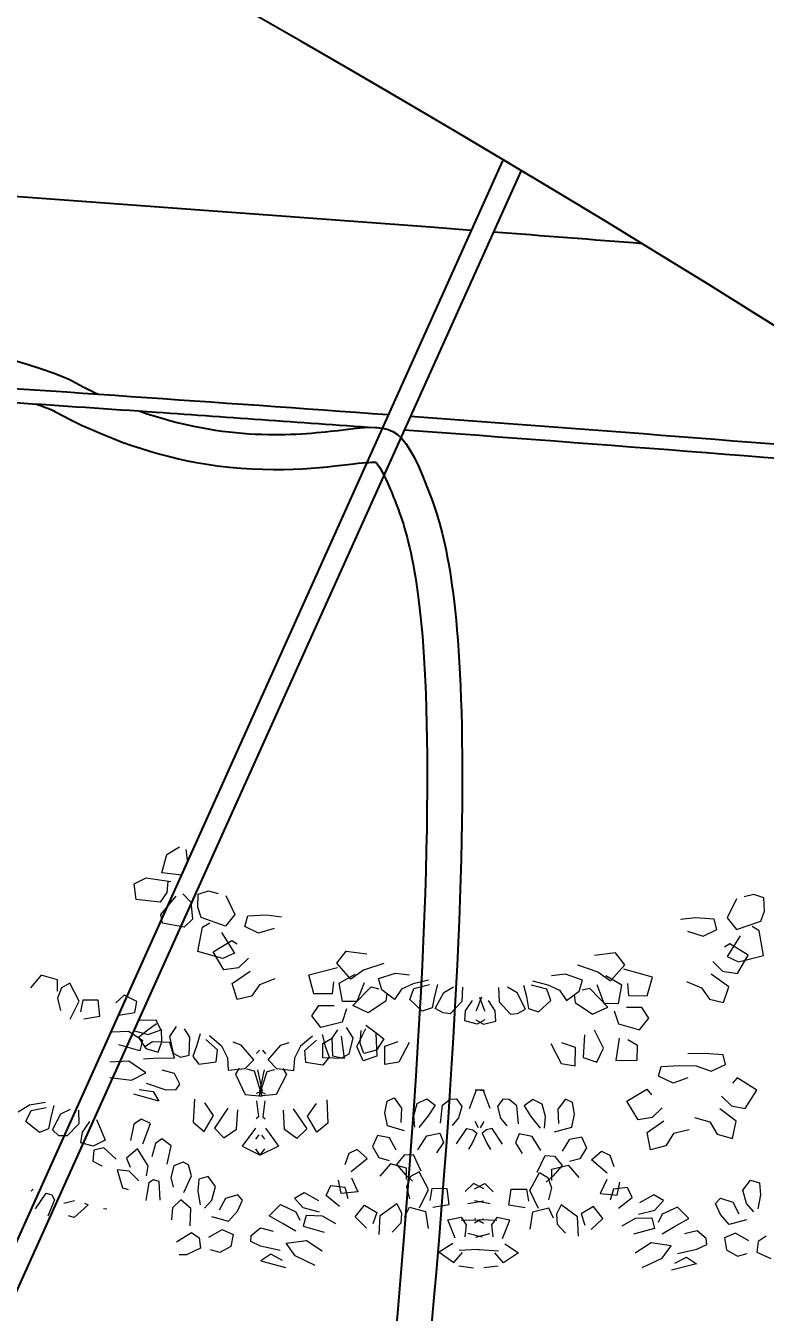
# Model space of a CAD drawing. Header units: metres. Extents: x 10 to 239, y 2 to 253.
# Drawn here: x 69 to 70.056, y 174.167 to 176.006 of the extents above; entities that cross this region are included whole.
import ezdxf

# ---------------------------------------------------------------- set-up
doc = ezdxf.new("R2010")
doc.units = ezdxf.units.M
doc.header["$MEASUREMENT"] = 0
doc.layers.get('Defpoints').update_dxf_attribs({"color": 9})
for name, color, linetype in [('-cotas', 252, 'Continuous'), ('1', 7, 'Continuous'), ('1estruct arco', 7, 'Continuous'), ('1lianas', 9, 'Continuous')]:
    doc.layers.add(name, color=color, linetype=linetype)
doc.layers.add('bloques veg', color=7, linetype='Continuous', lineweight=0, true_color=0xbbd5a5)
doc.styles.get("Standard").update_dxf_attribs({"font": 'arial.ttf'})
doc.dimstyles.get("Standard").update_dxf_attribs({"dimtxt": 0.18, "dimasz": 0.18, "dimexe": 0.18, "dimexo": 0.0625, "dimgap": 0.09, "dimtad": 0, "dimtih": 1, "dimtoh": 1, "dimdec": 4, "dimzin": 0, "dimdsep": 46, "dimtxsty": 'Standard', "dimcen": 0.09, "dimadec": 0, "dimazin": 0, "dimtfac": 1, "dimtdec": 4, "dimtofl": 0, "dimtmove": 0, "dimatfit": 3, "dimfxl": 1, "dimtolj": 1, "dimtzin": 0, "dimarcsym": 0})

# ---------------------------------------------------------------- blocks, each defined once
blk = doc.blocks.new('*D90')
at = {"layer": '-cotas', "color": 0, "lineweight": -2, "transparency": 16777216}
for p, q in [((35.5997, 175.5332), (35.5997, 162.1857)), ((89.3642, 175.5332), (89.3642, 162.1857)), ((35.7797, 162.3657), (58.2102, 162.3657)), ((89.1842, 162.3657), (59.8709, 162.3657))]:
    blk.add_line(p, q, dxfattribs=at)
at = {"layer": '-cotas', "color": 0, "transparency": 16777216}
for points in [[(35.7797, 162.3957), (35.7797, 162.3357), (35.5997, 162.3657)], [(89.1842, 162.3957), (89.1842, 162.3357), (89.3642, 162.3657)]]:
    blk.add_solid(points, dxfattribs=at)
at = {"layer": 'Defpoints', "color": 0, "transparency": 16777216}
for p in [(35.5997, 175.5957), (89.3642, 175.5957), (89.3642, 162.3657)]:
    blk.add_point(p, dxfattribs=at)
at = {"layer": '-cotas', "color": 0, "transparency": 16777216, "insert": (59.0405, 162.3657), "char_height": 0.3, "attachment_point": 5}
blk.add_mtext('\\A1;53.7645', dxfattribs=at)
blk = doc.blocks.new('A$C0C3707A3')
at = {"layer": 'bloques veg'}
for p, q in [((1.128, 0.4773), (1.1335, 0.4979)), ((1.1335, 0.4979), (1.1476, 0.5069)), ((1.1549, 0.5038), (1.1568, 0.4893)), ((1.1568, 0.4893), (1.1506, 0.4747)), ((1.0967, 0.4647), (1.1102, 0.4716)), ((1.1102, 0.4716), (1.1382, 0.4675)), ((1.1506, 0.4747), (1.128, 0.4773)), ((1.1347, 0.4673), (1.1336, 0.4548)), ((1.0989, 0.4467), (1.0967, 0.4647)), ((1.1336, 0.4548), (1.1261, 0.444)), ((1.1519, 0.4534), (1.161, 0.444)), ((1.1688, 0.4384), (1.1693, 0.4534)), ((1.1693, 0.4534), (1.1808, 0.4573)), ((1.1808, 0.4573), (1.1917, 0.4544)), ((1.7989, 0.4573), (1.7881, 0.4544)), ((1.8104, 0.4534), (1.7989, 0.4573)), ((1.811, 0.4384), (1.8104, 0.4534)), ((1.1261, 0.444), (1.0989, 0.4467)), ((1.1269, 0.4298), (1.1442, 0.4508)), ((1.161, 0.444), (1.1628, 0.4249)), ((1.1727, 0.4269), (1.1688, 0.4384)), ((1.2004, 0.4521), (1.2109, 0.4306)), ((1.7794, 0.4521), (1.7688, 0.4306)), ((1.8071, 0.4269), (1.811, 0.4384)), ((1.1289, 0.42), (1.1269, 0.4298)), ((1.1628, 0.4249), (1.1534, 0.4158)), ((1.2003, 0.4172), (1.1727, 0.4269)), ((1.2109, 0.4306), (1.2003, 0.4172)), ((1.2224, 0.4171), (1.2256, 0.429)), ((1.2256, 0.429), (1.2469, 0.4303)), ((1.2469, 0.4303), (1.2637, 0.4281)), ((1.7329, 0.4303), (1.716, 0.4281)), ((1.7541, 0.429), (1.7329, 0.4303)), ((1.7573, 0.4171), (1.7541, 0.429)), ((1.7688, 0.4306), (1.7794, 0.4172)), ((1.7794, 0.4172), (1.8071, 0.4269)), ((1.1534, 0.4158), (1.1289, 0.42)), ((1.1693, 0.3882), (1.1744, 0.416)), ((1.1744, 0.416), (1.1827, 0.4207)), ((1.1961, 0.4101), (1.2107, 0.3865)), ((1.2378, 0.4094), (1.2224, 0.4171)), ((1.2556, 0.4151), (1.2378, 0.4094)), ((1.7241, 0.4151), (1.7419, 0.4094)), ((1.7419, 0.4094), (1.7573, 0.4171)), ((1.7836, 0.4101), (1.769, 0.3865)), ((1.8053, 0.416), (1.7971, 0.4207)), ((1.8104, 0.3882), (1.8053, 0.416)), ((1.1867, 0.3882), (1.2077, 0.4012)), ((1.2077, 0.4012), (1.2136, 0.3973)), ((1.7721, 0.4012), (1.7661, 0.3973)), ((1.793, 0.3882), (1.7721, 0.4012)), ((1.1975, 0.3807), (1.1693, 0.3882)), ((1.1987, 0.3676), (1.1867, 0.3882)), ((1.2107, 0.3865), (1.1975, 0.3807)), ((1.2267, 0.381), (1.2156, 0.37)), ((1.3267, 0.3763), (1.3372, 0.3898)), ((1.3372, 0.3898), (1.3609, 0.3869)), ((1.6425, 0.3898), (1.6188, 0.3869)), ((1.6531, 0.3763), (1.6425, 0.3898)), ((1.753, 0.381), (1.7641, 0.37)), ((1.769, 0.3865), (1.7822, 0.3807)), ((1.7811, 0.3676), (1.793, 0.3882)), ((1.7822, 0.3807), (1.8104, 0.3882)), ((1.2156, 0.37), (1.1987, 0.3676)), ((1.2085, 0.3522), (1.2286, 0.3665)), ((1.2951, 0.3627), (1.3277, 0.3714)), ((1.3427, 0.3581), (1.3267, 0.3763)), ((1.357, 0.3682), (1.3427, 0.3581)), ((1.3801, 0.376), (1.357, 0.3682)), ((1.3743, 0.3589), (1.3935, 0.3654)), ((1.3935, 0.3654), (1.4093, 0.3635)), ((1.5862, 0.3654), (1.5704, 0.3635)), ((1.6054, 0.3589), (1.5862, 0.3654)), ((1.5997, 0.376), (1.6227, 0.3682)), ((1.6227, 0.3682), (1.637, 0.3581)), ((1.637, 0.3581), (1.6531, 0.3763)), ((1.6847, 0.3627), (1.6521, 0.3714)), ((1.7712, 0.3522), (1.7511, 0.3665)), ((1.7641, 0.37), (1.7811, 0.3676)), ((0.9919, 0.3602), (0.98, 0.3459)), ((1.0104, 0.3552), (0.9919, 0.3602)), ((1.0104, 0.3424), (1.0104, 0.3552)), ((1.0245, 0.3514), (1.0149, 0.3459)), ((1.0353, 0.3311), (1.0245, 0.3514)), ((1.2142, 0.3343), (1.2085, 0.3522)), ((1.2395, 0.3508), (1.2303, 0.3382)), ((1.2566, 0.3579), (1.2395, 0.3508)), ((1.301, 0.3413), (1.2951, 0.3627)), ((1.3233, 0.3551), (1.322, 0.3415)), ((1.3298, 0.3534), (1.3477, 0.3637)), ((1.3336, 0.3326), (1.3298, 0.3534)), ((1.3579, 0.354), (1.3499, 0.3329)), ((1.3779, 0.3463), (1.3743, 0.3589)), ((1.4135, 0.3531), (1.4003, 0.3473)), ((1.431, 0.3577), (1.4135, 0.3531)), ((1.4145, 0.3481), (1.432, 0.3528)), ((1.4413, 0.3526), (1.4378, 0.3396)), ((1.4482, 0.3438), (1.4592, 0.3501)), ((1.5315, 0.3438), (1.5205, 0.3501)), ((1.5384, 0.3526), (1.5419, 0.3396)), ((1.5652, 0.3481), (1.5477, 0.3528)), ((1.5487, 0.3577), (1.5662, 0.3531)), ((1.5662, 0.3531), (1.5794, 0.3473)), ((1.6018, 0.3463), (1.6054, 0.3589)), ((1.6218, 0.354), (1.6298, 0.3329)), ((1.6499, 0.3534), (1.632, 0.3637)), ((1.6462, 0.3326), (1.6499, 0.3534)), ((1.6564, 0.3551), (1.6578, 0.3415)), ((1.6787, 0.3413), (1.6847, 0.3627)), ((1.7232, 0.3579), (1.7402, 0.3508)), ((1.7402, 0.3508), (1.7494, 0.3382)), ((1.7655, 0.3343), (1.7712, 0.3522)), ((1.0149, 0.3459), (1.0106, 0.3342)), ((1.0861, 0.3384), (1.0767, 0.3293)), ((1.1005, 0.3311), (1.0861, 0.3384)), ((1.2303, 0.3382), (1.2142, 0.3343)), ((1.322, 0.3415), (1.301, 0.3413)), ((1.3452, 0.3283), (1.366, 0.3495)), ((1.366, 0.3495), (1.3747, 0.3472)), ((1.3925, 0.3354), (1.3779, 0.3463)), ((1.3839, 0.3424), (1.3826, 0.3334)), ((1.4003, 0.3473), (1.3925, 0.3354)), ((1.4099, 0.3354), (1.4145, 0.3481)), ((1.4378, 0.3396), (1.4354, 0.3263)), ((1.4386, 0.3254), (1.4482, 0.3438)), ((1.4696, 0.3497), (1.4688, 0.3336)), ((1.491, 0.3387), (1.4855, 0.3244)), ((1.4888, 0.3387), (1.4942, 0.3244)), ((1.5101, 0.3497), (1.511, 0.3336)), ((1.5411, 0.3254), (1.5315, 0.3438)), ((1.5419, 0.3396), (1.5443, 0.3263)), ((1.5698, 0.3354), (1.5652, 0.3481)), ((1.5794, 0.3473), (1.5873, 0.3354)), ((1.5873, 0.3354), (1.6018, 0.3463)), ((1.5959, 0.3424), (1.5971, 0.3334)), ((1.6137, 0.3495), (1.605, 0.3472)), ((1.6345, 0.3283), (1.6137, 0.3495)), ((1.6578, 0.3415), (1.6787, 0.3413)), ((1.7494, 0.3382), (1.7655, 0.3343)), ((1.0106, 0.3342), (1.0139, 0.3205)), ((1.0252, 0.3105), (1.0353, 0.3311)), ((1.0392, 0.3324), (1.0368, 0.3191)), ((1.0566, 0.3324), (1.0392, 0.3324)), ((1.0588, 0.3143), (1.0566, 0.3324)), ((1.0984, 0.3188), (1.1005, 0.3311)), ((1.2989, 0.3163), (1.3068, 0.3281)), ((1.3068, 0.3281), (1.3242, 0.3281)), ((1.3383, 0.3243), (1.3332, 0.3094)), ((1.3499, 0.3329), (1.3336, 0.3326)), ((1.3628, 0.3201), (1.3452, 0.3283)), ((1.3826, 0.3334), (1.3628, 0.3201)), ((1.4239, 0.3224), (1.4099, 0.3354)), ((1.4354, 0.3263), (1.4239, 0.3224)), ((1.4478, 0.3206), (1.4386, 0.3254)), ((1.4688, 0.3336), (1.4557, 0.3196)), ((1.4722, 0.3117), (1.473, 0.3232)), ((1.473, 0.3232), (1.4808, 0.335)), ((1.4855, 0.3244), (1.4847, 0.3229)), ((1.4942, 0.3244), (1.495, 0.3229)), ((1.5068, 0.3232), (1.4989, 0.335)), ((1.5075, 0.3117), (1.5068, 0.3232)), ((1.511, 0.3336), (1.524, 0.3196)), ((1.5319, 0.3206), (1.5411, 0.3254)), ((1.5443, 0.3263), (1.5559, 0.3224)), ((1.5559, 0.3224), (1.5698, 0.3354)), ((1.5971, 0.3334), (1.617, 0.3201)), ((1.617, 0.3201), (1.6345, 0.3283)), ((1.6298, 0.3329), (1.6462, 0.3326)), ((1.6414, 0.3243), (1.6466, 0.3094)), ((1.673, 0.3281), (1.6555, 0.3281)), ((1.6808, 0.3163), (1.673, 0.3281)), ((1.0404, 0.3111), (1.0588, 0.3143)), ((1.08, 0.3156), (1.0984, 0.3188)), ((1.1227, 0.31), (1.1028, 0.3095)), ((1.128, 0.2993), (1.1227, 0.31)), ((1.3093, 0.303), (1.2989, 0.3163)), ((1.3332, 0.3094), (1.3093, 0.303)), ((1.4557, 0.3196), (1.4478, 0.3206)), ((1.4863, 0.308), (1.4722, 0.3117)), ((1.4847, 0.313), (1.4934, 0.308)), ((1.495, 0.313), (1.4863, 0.308)), ((1.4934, 0.308), (1.5075, 0.3117)), ((1.524, 0.3196), (1.5319, 0.3206)), ((1.6466, 0.3094), (1.6704, 0.303)), ((1.6704, 0.303), (1.6808, 0.3163)), ((1.0726, 0.2966), (1.0914, 0.2974)), ((1.0914, 0.2974), (1.1074, 0.2873)), ((1.0964, 0.2984), (1.1137, 0.2938)), ((1.1115, 0.2974), (1.1027, 0.2905)), ((1.1231, 0.306), (1.1115, 0.2974)), ((1.1137, 0.2938), (1.128, 0.2993)), ((1.1293, 0.2857), (1.1285, 0.2999)), ((1.1451, 0.3032), (1.1379, 0.2916)), ((1.161, 0.2912), (1.1547, 0.3006)), ((1.1725, 0.2951), (1.169, 0.282)), ((1.1833, 0.293), (1.1968, 0.2816)), ((1.3, 0.293), (1.2864, 0.2816)), ((1.3108, 0.2951), (1.3142, 0.282)), ((1.3223, 0.2912), (1.3286, 0.3006)), ((1.3323, 0.2934), (1.336, 0.268)), ((1.3381, 0.3032), (1.3454, 0.2916)), ((1.3501, 0.2816), (1.3603, 0.3022)), ((1.354, 0.2857), (1.3548, 0.2999)), ((1.3602, 0.306), (1.3718, 0.2974)), ((1.3717, 0.2968), (1.3729, 0.2709)), ((1.3718, 0.2974), (1.3806, 0.2905)), ((1.6081, 0.2968), (1.6069, 0.2709)), ((1.6296, 0.2816), (1.6194, 0.3022)), ((1.6474, 0.2934), (1.6437, 0.268)), ((1.1042, 0.2754), (1.0803, 0.2818)), ((1.1027, 0.2905), (1.1109, 0.2778)), ((1.1074, 0.2873), (1.1042, 0.2754)), ((1.1185, 0.2855), (1.11, 0.2797)), ((1.1109, 0.2778), (1.125, 0.274)), ((1.1381, 0.2849), (1.1185, 0.2855)), ((1.125, 0.274), (1.1293, 0.2857)), ((1.1379, 0.2916), (1.1422, 0.2729)), ((1.1438, 0.2671), (1.1381, 0.2849)), ((1.1601, 0.2705), (1.161, 0.2912)), ((1.169, 0.282), (1.1645, 0.2693)), ((1.1921, 0.277), (1.179, 0.2887)), ((1.1968, 0.2816), (1.2037, 0.2681)), ((1.2192, 0.2826), (1.21, 0.2858)), ((1.2334, 0.266), (1.2192, 0.2826)), ((1.2499, 0.266), (1.2641, 0.2826)), ((1.2641, 0.2826), (1.2733, 0.2858)), ((1.2864, 0.2816), (1.2796, 0.2681)), ((1.2912, 0.277), (1.3043, 0.2887)), ((1.3115, 0.285), (1.3225, 0.2914)), ((1.3118, 0.2686), (1.3115, 0.285)), ((1.3142, 0.282), (1.3188, 0.2693)), ((1.3232, 0.2705), (1.3223, 0.2912)), ((1.3454, 0.2916), (1.3411, 0.2729)), ((1.3575, 0.2657), (1.3501, 0.2816)), ((1.3583, 0.274), (1.354, 0.2857)), ((1.3724, 0.2778), (1.3583, 0.274)), ((1.3806, 0.2905), (1.3724, 0.2778)), ((1.3818, 0.2825), (1.3971, 0.2876)), ((1.382, 0.2615), (1.3818, 0.2825)), ((1.4096, 0.2866), (1.3978, 0.2642)), ((1.5701, 0.2866), (1.5819, 0.2642)), ((1.598, 0.2825), (1.5826, 0.2876)), ((1.5978, 0.2615), (1.598, 0.2825)), ((1.6222, 0.2657), (1.6296, 0.2816)), ((1.6682, 0.285), (1.6572, 0.2914)), ((1.668, 0.2686), (1.6682, 0.285)), ((1.0917, 0.2636), (1.0704, 0.2623)), ((1.1114, 0.2502), (1.0917, 0.2636)), ((1.1086, 0.2661), (1.1253, 0.2674)), ((1.1253, 0.2674), (1.1438, 0.2671)), ((1.1422, 0.2729), (1.1503, 0.2684)), ((1.1503, 0.2684), (1.1601, 0.2705)), ((1.1645, 0.2693), (1.1714, 0.2605)), ((1.1714, 0.2605), (1.1908, 0.2634)), ((1.1908, 0.2634), (1.1921, 0.277)), ((1.2037, 0.2681), (1.2046, 0.2539)), ((1.2237, 0.2558), (1.2334, 0.266)), ((1.24, 0.2769), (1.2365, 0.2729)), ((1.2433, 0.2769), (1.2468, 0.2729)), ((1.2596, 0.2558), (1.2499, 0.266)), ((1.2796, 0.2681), (1.2787, 0.2539)), ((1.2925, 0.2634), (1.2912, 0.277)), ((1.3119, 0.2605), (1.2925, 0.2634)), ((1.336, 0.268), (1.3118, 0.2686)), ((1.3188, 0.2693), (1.3119, 0.2605)), ((1.333, 0.2684), (1.3232, 0.2705)), ((1.3411, 0.2729), (1.333, 0.2684)), ((1.3729, 0.2709), (1.3575, 0.2657)), ((1.3978, 0.2642), (1.382, 0.2615)), ((1.5819, 0.2642), (1.5978, 0.2615)), ((1.6069, 0.2709), (1.6222, 0.2657)), ((1.6437, 0.268), (1.668, 0.2686)), ((1.6952, 0.2614), (1.7165, 0.2627)), ((1.7165, 0.2627), (1.735, 0.2624)), ((1.7441, 0.2764), (1.7255, 0.2761)), ((1.7654, 0.2752), (1.7441, 0.2764)), ((1.7518, 0.2564), (1.7683, 0.2643)), ((1.7683, 0.2643), (1.7654, 0.2752)), ((1.0951, 0.2418), (1.1114, 0.2502)), ((1.1438, 0.2497), (1.1297, 0.2534)), ((1.1499, 0.2376), (1.1438, 0.2497)), ((1.2046, 0.2539), (1.2237, 0.2558)), ((1.2169, 0.2564), (1.2127, 0.2494)), ((1.2127, 0.2494), (1.224, 0.2266)), ((1.2345, 0.2529), (1.2258, 0.2552)), ((1.2433, 0.2249), (1.2345, 0.2529)), ((1.2378, 0.2546), (1.2432, 0.2304)), ((1.24, 0.2249), (1.2488, 0.2529)), ((1.2455, 0.2546), (1.2401, 0.2304)), ((1.2488, 0.2529), (1.2575, 0.2552)), ((1.2706, 0.2494), (1.2593, 0.2266)), ((1.2787, 0.2539), (1.2596, 0.2558)), ((1.2664, 0.2564), (1.2706, 0.2494)), ((1.6923, 0.2506), (1.6952, 0.2614)), ((1.7088, 0.2427), (1.6923, 0.2506)), ((1.7255, 0.2486), (1.7088, 0.2427)), ((1.735, 0.2624), (1.7518, 0.2564)), ((1.7816, 0.2493), (1.7763, 0.2432)), ((1.8039, 0.2355), (1.7816, 0.2493)), ((1.0704, 0.2449), (1.0951, 0.2418)), ((1.1117, 0.2385), (1.1342, 0.2313)), ((1.1459, 0.2316), (1.1499, 0.2376)), ((1.4782, 0.2124), (1.4862, 0.2335)), ((1.4936, 0.2335), (1.4847, 0.233)), ((1.4862, 0.2335), (1.495, 0.233)), ((1.5016, 0.2124), (1.4936, 0.2335)), ((1.6567, 0.2217), (1.679, 0.2355)), ((1.679, 0.2355), (1.6843, 0.2294)), ((1.7909, 0.2145), (1.8039, 0.2355)), ((1.1261, 0.2183), (1.0979, 0.2259)), ((1.104, 0.2312), (1.1197, 0.2293)), ((1.1197, 0.2293), (1.1261, 0.2183)), ((1.1342, 0.2313), (1.1459, 0.2316)), ((1.1667, 0.221), (1.1654, 0.1946)), ((1.224, 0.2266), (1.2433, 0.2249)), ((1.2432, 0.2304), (1.2365, 0.2276)), ((1.2368, 0.2194), (1.2393, 0.2014)), ((1.2593, 0.2266), (1.24, 0.2249)), ((1.2401, 0.2304), (1.2468, 0.2276)), ((1.2465, 0.2194), (1.244, 0.2014)), ((1.3166, 0.221), (1.3179, 0.1946)), ((1.3824, 0.2067), (1.3848, 0.22)), ((1.3848, 0.22), (1.3928, 0.2237)), ((1.3928, 0.2237), (1.4013, 0.2121)), ((1.4191, 0.2178), (1.4298, 0.223)), ((1.4298, 0.223), (1.4395, 0.2158)), ((1.4477, 0.2159), (1.4565, 0.2229)), ((1.4565, 0.2229), (1.4636, 0.2233)), ((1.4636, 0.2233), (1.4695, 0.2147)), ((1.5161, 0.2233), (1.5102, 0.2147)), ((1.5232, 0.2229), (1.5161, 0.2233)), ((1.532, 0.2159), (1.5232, 0.2229)), ((1.5499, 0.223), (1.5402, 0.2158)), ((1.5606, 0.2178), (1.5499, 0.223)), ((1.587, 0.2237), (1.5784, 0.2121)), ((1.5949, 0.22), (1.587, 0.2237)), ((1.5973, 0.2067), (1.5949, 0.22)), ((1.6697, 0.2008), (1.6567, 0.2217)), ((1.764, 0.2283), (1.7751, 0.2173)), ((0.9796, 0.2129), (0.9669, 0.2047)), ((0.9757, 0.1942), (0.9814, 0.2066)), ((0.9979, 0.2161), (0.9796, 0.2129)), ((0.9814, 0.2066), (0.9986, 0.2101)), ((1.0074, 0.2124), (1.0039, 0.1994)), ((1.0154, 0.2033), (1.0261, 0.2086)), ((1.0351, 0.2073), (1.0357, 0.1921)), ((1.1884, 0.2024), (1.1783, 0.2167)), ((1.2046, 0.2108), (1.1893, 0.1882)), ((1.2146, 0.1872), (1.2158, 0.209)), ((1.2687, 0.1872), (1.2675, 0.209)), ((1.2786, 0.2108), (1.294, 0.1882)), ((1.2949, 0.2024), (1.305, 0.2167)), ((1.3854, 0.1919), (1.3824, 0.2067)), ((1.4013, 0.2121), (1.4005, 0.196)), ((1.4153, 0.2037), (1.4191, 0.2178)), ((1.4395, 0.2158), (1.4317, 0.2039)), ((1.4457, 0.1955), (1.4477, 0.2159)), ((1.4695, 0.2147), (1.466, 0.2017)), ((1.5102, 0.2147), (1.5137, 0.2017)), ((1.534, 0.1955), (1.532, 0.2159)), ((1.5402, 0.2158), (1.548, 0.2039)), ((1.5644, 0.2037), (1.5606, 0.2178)), ((1.5784, 0.2121), (1.5792, 0.196)), ((1.5943, 0.1919), (1.5973, 0.2067)), ((1.6966, 0.2145), (1.6855, 0.2035)), ((1.7808, 0.2002), (1.762, 0.2138)), ((1.7751, 0.2173), (1.7909, 0.2145)), ((0.9911, 0.1819), (0.9757, 0.1942)), ((1.0039, 0.1994), (1.0015, 0.1861)), ((1.0058, 0.1849), (1.0154, 0.2033)), ((1.0357, 0.1921), (1.0226, 0.1781)), ((1.0401, 0.1827), (1.048, 0.1946)), ((1.0556, 0.1972), (1.0614, 0.184)), ((1.0981, 0.1921), (1.0943, 0.1733)), ((1.1067, 0.1979), (1.0981, 0.1921)), ((1.1169, 0.1929), (1.1067, 0.1979)), ((1.1084, 0.1696), (1.1169, 0.1929)), ((1.1654, 0.1946), (1.1778, 0.1843)), ((1.1778, 0.1843), (1.1884, 0.2024)), ((1.2393, 0.2014), (1.2365, 0.1989)), ((1.244, 0.2014), (1.2468, 0.1989)), ((1.3055, 0.1843), (1.2949, 0.2024)), ((1.3179, 0.1946), (1.3055, 0.1843)), ((1.405, 0.1867), (1.3854, 0.1919)), ((1.4165, 0.1906), (1.4153, 0.2037)), ((1.4317, 0.2039), (1.4211, 0.1905)), ((1.466, 0.2017), (1.459, 0.1931)), ((1.4639, 0.172), (1.4756, 0.1898)), ((1.4756, 0.1898), (1.4821, 0.1881)), ((1.4888, 0.1904), (1.4847, 0.1978)), ((1.4909, 0.1904), (1.495, 0.1978)), ((1.5041, 0.1898), (1.4976, 0.1881)), ((1.5159, 0.172), (1.5041, 0.1898)), ((1.5137, 0.2017), (1.5207, 0.1931)), ((1.548, 0.2039), (1.5586, 0.1905)), ((1.5633, 0.1906), (1.5644, 0.2037)), ((1.5748, 0.1867), (1.5943, 0.1919)), ((1.6855, 0.2035), (1.6697, 0.2008)), ((1.6798, 0.1864), (1.6986, 0.2)), ((1.7273, 0.19), (1.7098, 0.1854)), ((1.7333, 0.2038), (1.7508, 0.1991)), ((1.7508, 0.1991), (1.7592, 0.1851)), ((1.7768, 0.1805), (1.7808, 0.2002)), ((1.0015, 0.1861), (0.9911, 0.1819)), ((1.0133, 0.1783), (1.0058, 0.1849)), ((1.0226, 0.1781), (1.0133, 0.1783)), ((1.038, 0.1705), (1.0401, 0.1827)), ((1.0614, 0.184), (1.0656, 0.1736)), ((1.1297, 0.1755), (1.1226, 0.1704)), ((1.1405, 0.1679), (1.1297, 0.1755)), ((1.1893, 0.1882), (1.2003, 0.1771)), ((1.2003, 0.1771), (1.2146, 0.1872)), ((1.2359, 0.1885), (1.2211, 0.168)), ((1.2365, 0.1759), (1.2402, 0.1807)), ((1.2468, 0.1759), (1.2431, 0.1807)), ((1.2474, 0.1885), (1.2622, 0.168)), ((1.283, 0.1771), (1.2687, 0.1872)), ((1.294, 0.1882), (1.283, 0.1771)), ((1.3743, 0.1809), (1.3687, 0.1685)), ((1.3877, 0.1785), (1.3743, 0.1809)), ((1.3956, 0.1647), (1.3877, 0.1785)), ((1.4201, 0.1651), (1.4302, 0.1811)), ((1.4302, 0.1811), (1.445, 0.1841)), ((1.445, 0.1841), (1.4492, 0.1736)), ((1.487, 0.1845), (1.4816, 0.1731)), ((1.4821, 0.1881), (1.487, 0.1845)), ((1.4976, 0.1881), (1.4928, 0.1845)), ((1.4928, 0.1845), (1.4981, 0.1731)), ((1.5347, 0.1841), (1.5306, 0.1736)), ((1.5495, 0.1811), (1.5347, 0.1841)), ((1.5596, 0.1651), (1.5495, 0.1811)), ((1.5841, 0.1647), (1.5921, 0.1785)), ((1.5921, 0.1785), (1.6054, 0.1809)), ((1.6054, 0.1809), (1.6111, 0.1685)), ((1.6838, 0.1668), (1.6798, 0.1864)), ((1.7098, 0.1854), (1.7013, 0.1714)), ((1.7592, 0.1851), (1.7768, 0.1805)), ((1.0521, 0.1667), (1.038, 0.1705)), ((1.0529, 0.1623), (1.0519, 0.1498)), ((1.0656, 0.1736), (1.0521, 0.1667)), ((1.0641, 0.1651), (1.0529, 0.1623)), ((1.0781, 0.1521), (1.0641, 0.1651)), ((1.1023, 0.1642), (1.0901, 0.1535)), ((1.1145, 0.1447), (1.1023, 0.1642)), ((1.1226, 0.1704), (1.1185, 0.1552)), ((1.1361, 0.147), (1.1405, 0.1679)), ((1.2211, 0.168), (1.2416, 0.1579)), ((1.2416, 0.1579), (1.2365, 0.1649)), ((1.2622, 0.168), (1.2416, 0.1579)), ((1.2416, 0.1579), (1.2468, 0.1649)), ((1.3514, 0.1649), (1.3421, 0.1605)), ((1.3627, 0.1549), (1.3514, 0.1649)), ((1.3687, 0.1685), (1.3758, 0.1561)), ((1.4492, 0.1736), (1.4413, 0.1618)), ((1.4816, 0.1731), (1.4774, 0.1661)), ((1.4981, 0.1731), (1.5023, 0.1661)), ((1.5306, 0.1736), (1.5384, 0.1618)), ((1.6111, 0.1685), (1.6039, 0.1561)), ((1.617, 0.1549), (1.6283, 0.1649)), ((1.6283, 0.1649), (1.6376, 0.1605)), ((1.7013, 0.1714), (1.6838, 0.1668)), ((1.0519, 0.1498), (1.0622, 0.1447)), ((1.0901, 0.1535), (1.0943, 0.1431)), ((1.1541, 0.1492), (1.1437, 0.145)), ((1.1603, 0.1463), (1.1541, 0.1492)), ((1.1639, 0.1337), (1.1603, 0.1463)), ((1.3421, 0.1605), (1.3375, 0.1477)), ((1.3448, 0.14), (1.3627, 0.1549)), ((1.3758, 0.1561), (1.3878, 0.1529)), ((1.3891, 0.149), (1.3771, 0.1348)), ((1.4075, 0.1441), (1.3891, 0.149)), ((1.4045, 0.1589), (1.3959, 0.1484)), ((1.3959, 0.1484), (1.4066, 0.1362)), ((1.4151, 0.1595), (1.4045, 0.1589)), ((1.4241, 0.1408), (1.4151, 0.1595)), ((1.5556, 0.1408), (1.5646, 0.1595)), ((1.5646, 0.1595), (1.5752, 0.1589)), ((1.5722, 0.1441), (1.5907, 0.149)), ((1.5839, 0.1484), (1.5732, 0.1362)), ((1.5752, 0.1589), (1.5839, 0.1484)), ((1.5907, 0.149), (1.6026, 0.1348)), ((1.6039, 0.1561), (1.592, 0.1529)), ((1.635, 0.14), (1.617, 0.1549)), ((1.6376, 0.1605), (1.6422, 0.1477)), ((1.0931, 0.1387), (1.0795, 0.1401)), ((1.0795, 0.1401), (1.0857, 0.1198)), ((1.1041, 0.1277), (1.0931, 0.1387)), ((1.1127, 0.1335), (1.1145, 0.1447)), ((1.1437, 0.145), (1.1402, 0.132)), ((1.1402, 0.132), (1.143, 0.1207)), ((1.1554, 0.1151), (1.1639, 0.1337)), ((1.1825, 0.1334), (1.1723, 0.1303)), ((1.191, 0.1218), (1.1825, 0.1334)), ((1.3452, 0.1329), (1.3525, 0.1169)), ((1.4066, 0.1362), (1.4141, 0.1295)), ((1.4076, 0.1313), (1.4075, 0.1441)), ((1.412, 0.1347), (1.4077, 0.1231)), ((1.4216, 0.1403), (1.412, 0.1347)), ((1.4325, 0.12), (1.4216, 0.1403)), ((1.5473, 0.12), (1.5581, 0.1403)), ((1.5581, 0.1403), (1.5677, 0.1347)), ((1.5732, 0.1362), (1.5656, 0.1295)), ((1.5677, 0.1347), (1.572, 0.1231)), ((1.5722, 0.1313), (1.5722, 0.1441)), ((1.6345, 0.1329), (1.6272, 0.1169)), ((1.7887, 0.1218), (1.7973, 0.1334)), ((1.7973, 0.1334), (1.8074, 0.1303)), ((0.9846, 0.1177), (0.9822, 0.1153)), ((1.0857, 0.1198), (1.0922, 0.118)), ((1.1153, 0.1258), (1.1135, 0.1147)), ((1.1208, 0.129), (1.1153, 0.1258)), ((1.1273, 0.1273), (1.1208, 0.129)), ((1.1286, 0.106), (1.1273, 0.1273)), ((1.1723, 0.1303), (1.171, 0.1167)), ((1.171, 0.1167), (1.1737, 0.1009)), ((1.1869, 0.1066), (1.191, 0.1218)), ((1.3165, 0.1126), (1.3219, 0.124)), ((1.3219, 0.124), (1.3376, 0.1221)), ((1.3334, 0.1151), (1.3304, 0.1299)), ((1.3525, 0.1169), (1.3334, 0.1151)), ((1.3376, 0.1221), (1.3412, 0.1095)), ((1.4077, 0.1231), (1.411, 0.1094)), ((1.4223, 0.0994), (1.4325, 0.12)), ((1.4363, 0.1213), (1.4339, 0.1079)), ((1.4537, 0.1212), (1.4363, 0.1213)), ((1.4559, 0.1032), (1.4537, 0.1212)), ((1.4833, 0.1273), (1.4739, 0.1182)), ((1.495, 0.1213), (1.4833, 0.1273)), ((1.4847, 0.1213), (1.4964, 0.1273)), ((1.4964, 0.1273), (1.5059, 0.1182)), ((1.5238, 0.1032), (1.526, 0.1212)), ((1.526, 0.1212), (1.5434, 0.1213)), ((1.5434, 0.1213), (1.5458, 0.1079)), ((1.5574, 0.0994), (1.5473, 0.12)), ((1.572, 0.1231), (1.5687, 0.1094)), ((1.6272, 0.1169), (1.6463, 0.1151)), ((1.6421, 0.1221), (1.6385, 0.1095)), ((1.6579, 0.124), (1.6421, 0.1221)), ((1.6463, 0.1151), (1.6493, 0.1299)), ((1.6632, 0.1126), (1.6579, 0.124)), ((1.7928, 0.1066), (1.7887, 0.1218)), ((1.8087, 0.1167), (1.806, 0.1009)), ((1.8074, 0.1303), (1.8087, 0.1167)), ((0.9873, 0.0953), (0.9991, 0.1131)), ((0.9991, 0.1131), (1.0056, 0.1113)), ((1.0088, 0.1058), (1.0048, 0.0953)), ((1.0056, 0.1113), (1.0088, 0.1058)), ((1.0193, 0.1018), (1.0315, 0.1052)), ((1.0427, 0.1022), (1.0468, 0.1003)), ((1.1135, 0.1147), (1.1122, 0.1057)), ((1.152, 0.1067), (1.1426, 0.0976)), ((1.1633, 0.0967), (1.152, 0.1067)), ((1.1786, 0.0972), (1.1869, 0.1066)), ((1.2025, 0.1083), (1.1954, 0.0951)), ((1.2165, 0.1127), (1.2025, 0.1083)), ((1.2161, 0.0942), (1.2218, 0.1066)), ((1.2218, 0.1066), (1.2165, 0.1127)), ((1.2807, 0.1094), (1.2917, 0.1158)), ((1.2906, 0.0986), (1.2807, 0.1094)), ((1.2917, 0.1158), (1.3079, 0.1068)), ((1.3318, 0.1004), (1.3165, 0.1126)), ((1.378, 0.0903), (1.3968, 0.1039)), ((1.3968, 0.1039), (1.402, 0.0932)), ((1.4376, 0.1), (1.4559, 0.1032)), ((1.4772, 0.1045), (1.495, 0.1076)), ((1.5026, 0.1045), (1.4847, 0.1076)), ((1.5422, 0.1), (1.5238, 0.1032)), ((1.583, 0.1039), (1.5777, 0.0932)), ((1.6017, 0.0903), (1.583, 0.1039)), ((1.6479, 0.1004), (1.6632, 0.1126)), ((1.688, 0.1158), (1.6718, 0.1068)), ((1.699, 0.1094), (1.688, 0.1158)), ((1.6891, 0.0986), (1.699, 0.1094)), ((1.7579, 0.1066), (1.7633, 0.1127)), ((1.7636, 0.0942), (1.7579, 0.1066)), ((1.7633, 0.1127), (1.7773, 0.1083)), ((1.7773, 0.1083), (1.7843, 0.0951)), ((1.8012, 0.0972), (1.7928, 0.1066)), ((1.0048, 0.0953), (1.0014, 0.0869)), ((1.0313, 0.0858), (1.0248, 0.0876)), ((1.0468, 0.1003), (1.0313, 0.0858)), ((1.068, 0.0954), (1.0642, 0.0956)), ((1.1426, 0.0976), (1.1413, 0.084)), ((1.1627, 0.0771), (1.1633, 0.0967)), ((1.1866, 0.0881), (1.2061, 0.0829)), ((1.2061, 0.0829), (1.2161, 0.0942)), ((1.252, 0.0892), (1.2648, 0.1021)), ((1.2682, 0.0802), (1.252, 0.0892)), ((1.2648, 0.1021), (1.2824, 0.0939)), ((1.2824, 0.0939), (1.2869, 0.0845)), ((1.3091, 0.0937), (1.2906, 0.0986)), ((1.294, 0.0896), (1.2908, 0.0776)), ((1.3126, 0.0893), (1.294, 0.0896)), ((1.3277, 0.0806), (1.3126, 0.0893)), ((1.3496, 0.0886), (1.3602, 0.1021)), ((1.3625, 0.0759), (1.3496, 0.0886)), ((1.3602, 0.1021), (1.3742, 0.0937)), ((1.3742, 0.0937), (1.3697, 0.0809)), ((1.3768, 0.0686), (1.378, 0.0903)), ((1.402, 0.0932), (1.4013, 0.0818)), ((1.4055, 0.0888), (1.4109, 0.1001)), ((1.4109, 0.1001), (1.4293, 0.0952)), ((1.4293, 0.0952), (1.4323, 0.0758)), ((1.4548, 0.0861), (1.4696, 0.0891)), ((1.4696, 0.0891), (1.4754, 0.0805)), ((1.5102, 0.0891), (1.5043, 0.0805)), ((1.5249, 0.0861), (1.5102, 0.0891)), ((1.5504, 0.0952), (1.5475, 0.0758)), ((1.5689, 0.1001), (1.5504, 0.0952)), ((1.5742, 0.0888), (1.5689, 0.1001)), ((1.5777, 0.0932), (1.5784, 0.0818)), ((1.6029, 0.0686), (1.6017, 0.0903)), ((1.6195, 0.1021), (1.6055, 0.0937)), ((1.6055, 0.0937), (1.6101, 0.0809)), ((1.6172, 0.0759), (1.6301, 0.0886)), ((1.6301, 0.0886), (1.6195, 0.1021)), ((1.6521, 0.0806), (1.6672, 0.0893)), ((1.6672, 0.0893), (1.6857, 0.0896)), ((1.6706, 0.0937), (1.6891, 0.0986)), ((1.6857, 0.0896), (1.6889, 0.0776)), ((1.6974, 0.0939), (1.6929, 0.0845)), ((1.7149, 0.1021), (1.6974, 0.0939)), ((1.7115, 0.0802), (1.7277, 0.0892)), ((1.7277, 0.0892), (1.7149, 0.1021)), ((1.7736, 0.0829), (1.7636, 0.0942)), ((1.7931, 0.0881), (1.7736, 0.0829)), ((1.1838, 0.0644), (1.1989, 0.0732)), ((1.1989, 0.0732), (1.2113, 0.0675)), ((1.232, 0.0666), (1.2425, 0.0754)), ((1.2425, 0.0754), (1.2567, 0.0717)), ((1.2823, 0.0718), (1.2682, 0.0802)), ((1.2908, 0.0776), (1.3147, 0.0712)), ((1.4013, 0.0818), (1.3916, 0.0716)), ((1.4632, 0.0652), (1.4548, 0.0861)), ((1.4698, 0.0855), (1.4886, 0.0863)), ((1.4754, 0.0805), (1.4741, 0.0669)), ((1.4862, 0.0873), (1.4847, 0.0869)), ((1.4911, 0.0863), (1.4847, 0.0823)), ((1.4886, 0.0863), (1.495, 0.0823)), ((1.51, 0.0855), (1.4911, 0.0863)), ((1.4935, 0.0873), (1.495, 0.0869)), ((1.5043, 0.0805), (1.5056, 0.0669)), ((1.5166, 0.0652), (1.5249, 0.0861)), ((1.5784, 0.0818), (1.5882, 0.0716)), ((1.6889, 0.0776), (1.665, 0.0712)), ((1.6975, 0.0718), (1.7115, 0.0802)), ((1.7372, 0.0754), (1.7231, 0.0717)), ((1.7477, 0.0666), (1.7372, 0.0754)), ((1.7808, 0.0732), (1.7684, 0.0675)), ((1.796, 0.0644), (1.7808, 0.0732)), ((1.1474, 0.0591), (1.1642, 0.0697)), ((1.1642, 0.0697), (1.1731, 0.0638)), ((1.1731, 0.0638), (1.1745, 0.0518)), ((1.2113, 0.0675), (1.2089, 0.0542)), ((1.2314, 0.0598), (1.232, 0.0666)), ((1.2427, 0.0545), (1.2314, 0.0598)), ((1.2717, 0.0583), (1.2946, 0.0615)), ((1.2946, 0.0615), (1.3124, 0.0497)), ((1.4603, 0.059), (1.4449, 0.0491)), ((1.4935, 0.0664), (1.4774, 0.0707)), ((1.4863, 0.0664), (1.5023, 0.0707)), ((1.5194, 0.059), (1.5348, 0.0491)), ((1.6851, 0.0615), (1.6673, 0.0497)), ((1.708, 0.0583), (1.6851, 0.0615)), ((1.737, 0.0545), (1.7484, 0.0598)), ((1.7484, 0.0598), (1.7477, 0.0666)), ((1.7684, 0.0675), (1.7708, 0.0542)), ((1.8066, 0.0638), (1.8052, 0.0518)), ((1.8155, 0.0697), (1.8066, 0.0638)), ((1.1586, 0.0444), (1.1504, 0.0443)), ((1.1745, 0.0518), (1.1586, 0.0444)), ((1.1965, 0.0471), (1.1857, 0.05)), ((1.2089, 0.0542), (1.1965, 0.0471)), ((1.2647, 0.0497), (1.2427, 0.0545)), ((1.2543, 0.0455), (1.243, 0.0381)), ((1.2675, 0.0385), (1.2543, 0.0455)), ((1.2818, 0.044), (1.2717, 0.0583)), ((1.3045, 0.0332), (1.2818, 0.044)), ((1.4449, 0.0491), (1.4616, 0.0377)), ((1.4616, 0.0377), (1.4716, 0.049)), ((1.4888, 0.0525), (1.4676, 0.0512)), ((1.4896, 0.052), (1.4888, 0.0525)), ((1.4901, 0.052), (1.4909, 0.0525)), ((1.4909, 0.0525), (1.5122, 0.0512)), ((1.5181, 0.0377), (1.5081, 0.049)), ((1.5348, 0.0491), (1.5181, 0.0377)), ((1.6752, 0.0332), (1.6979, 0.044)), ((1.6979, 0.044), (1.708, 0.0583)), ((1.7122, 0.0385), (1.7254, 0.0455)), ((1.715, 0.0497), (1.737, 0.0545)), ((1.7254, 0.0455), (1.7367, 0.0381)), ((1.7708, 0.0542), (1.7832, 0.0471)), ((1.7832, 0.0471), (1.794, 0.05)), ((1.8052, 0.0518), (1.8211, 0.0444)), ((1.243, 0.0381), (1.2712, 0.0305)), ((1.4675, 0.0338), (1.4842, 0.0317)), ((1.5122, 0.0338), (1.4956, 0.0317)), ((1.7367, 0.0381), (1.7085, 0.0305))]:
    blk.add_line(p, q, dxfattribs=at)

msp = doc.modelspace()

# ---------------------------------------------------------------- linework, layer by layer
at = {"layer": '1'}
for start, end in [(85.6238553, 87.2311728), (85.5181847, 85.6101471)]:
    msp.add_arc((59.4886, 43.1172), 132.98381, start, end, dxfattribs=at)
for points in [[(68.7855, 175.50069), (69.02684, 175.48475), (69.27081, 175.46805), (69.51749, 175.45012)], [(69.54905, 175.44782), (69.82049, 175.42799), (70.09522, 175.40664), (70.37334, 175.38315)], [(69.54031, 175.42841), (69.8261, 175.40755), (70.11551, 175.38502), (70.40869, 175.36008)]]:
    msp.add_open_spline(points, degree=3, dxfattribs=at)
msp.add_open_spline([(68.78399, 175.48082), (68.91709, 175.472), (69.05095, 175.46294), (69.2929, 175.44618), (69.40057, 175.43856), (69.50876, 175.4307)], degree=3, knots=[5.00766658, 5.00766658, 5.00766658, 5.00766658, 5.23317879, 5.23317879, 5.41247288, 5.41247288, 5.41247288, 5.41247288], dxfattribs=at)
at = {"layer": '1estruct arco'}
for p, q in [((69.68041, 175.8126), (68.59597, 173.39991)), ((69.70723, 175.7991), (68.62589, 173.3977))]:
    msp.add_line(p, q, dxfattribs=at)
for radius, start, end in [(21.59873, 28.135936, 149.788644), (21.51609, 28.183951, 149.787683), (20.72709, 28.662092, 149.778129)]:
    msp.add_arc((59.06396, 158.01334), radius, start, end, dxfattribs=at)
at = {"layer": '1lianas'}
for points in [[(68.78828, 175.53729), (68.86453, 175.55244), (68.95182, 175.54582), (69.06028, 175.50114)], [(69.06028, 175.50114), (69.07471, 175.49314), (69.08892, 175.4859), (69.10289, 175.47935)], [(69.01424, 175.46537), (69.02304, 175.46218), (69.03203, 175.4587), (69.04123, 175.45491)]]:
    msp.add_open_spline(points, degree=3, dxfattribs=at)
for points, knots in [([(69.03604, 175.45741), (69.11585, 175.41317), (69.19035, 175.39026), (69.35042, 175.36424), (69.42634, 175.3749), (69.48577, 175.38184), (69.49711, 175.38221), (69.50018, 175.38182)], [0, 0, 0, 0, 0.4377544, 0.4377544, 1.0748968, 1.0748968, 1.3483485, 1.3483485, 1.3483485, 1.3483485]), ([(69.16149, 175.45528), (69.28555, 175.41138), (69.51153, 175.43188), (69.54905, 175.44782), (69.67437, 175.04621), (69.54689, 173.8144)], [0.2061025, 0.2061025, 0.2061025, 0.2061025, 1, 2, 3, 3, 3, 3]), ([(69.50018, 175.38182), (69.50254, 175.37924), (69.51042, 175.36697), (69.52855, 175.3235), (69.5385, 175.30007), (69.55699, 175.22099), (69.56579, 175.16269), (69.5797, 174.86774), (69.5679, 174.50313), (69.49716, 173.81955)], [1.629545, 1.629545, 1.629545, 1.629545, 1.9340043, 1.9340043, 2.1890289, 2.1890289, 2.4440535, 2.4440535, 3, 3, 3, 3])]:
    msp.add_open_spline(points, degree=3, knots=knots, dxfattribs=at)

# ---------------------------------------------------------------- block references
at = {"layer": 'bloques veg', "color": 2, "xscale": 1.260409816243446, "yscale": 1.260409816243446, "zscale": 1.260409816243446, "rotation": 359.6145960760396}
msp.add_blockref('A$C0C3707A3', (67.7684, 174.20326), dxfattribs=at)

# ---------------------------------------------------------------- dimensions: what is measured, and where the dimension line sits
at = {"layer": '-cotas'}
dim = msp.add_linear_dim(base=(89.36416, 162.36569), p1=(35.59966, 175.59571), p2=(89.36416, 175.59571), angle=0, dimstyle='Standard', override={"dimtxt": 0.3}, dxfattribs=at)
dim.commit()
dim.dimension.update_dxf_attribs({"geometry": '*D90', "text_midpoint": (59.04055, 162.36569), "dimtype": 161})

doc.saveas('drawing.dxf')
